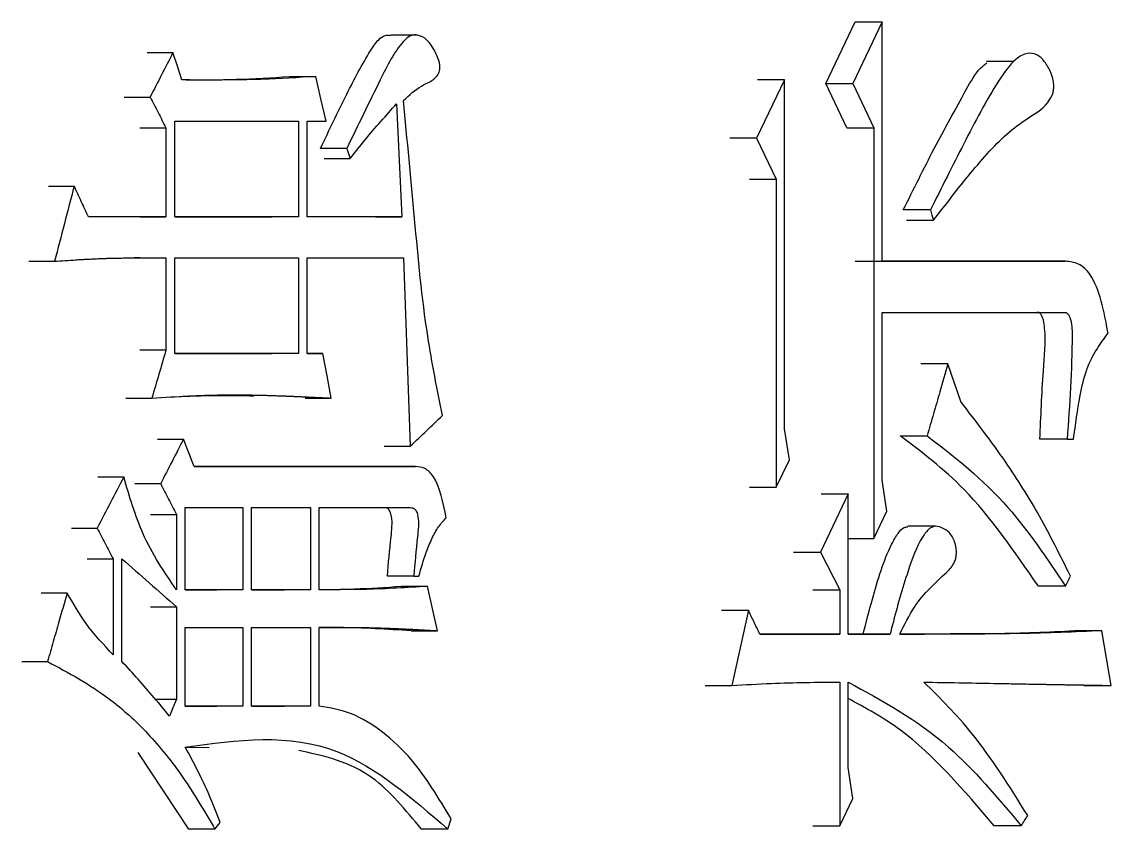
# Model space of a CAD drawing. Header units: millimetres. Extents: x 2687 to 4367, y 1046 to 2234.
# Drawn here: x 3496.146 to 3499.592, y 1381.124 to 1383.677 of the extents above; entities that cross this region are included whole.
import ezdxf

# ---------------------------------------------------------------- set-up
doc = ezdxf.new("R2010")
doc.units = ezdxf.units.MM

msp = doc.modelspace()

# ---------------------------------------------------------------- linework, layer by layer
at = {"color": 7, "linetype": 'Continuous', "lineweight": 25}
for p, q in [((3498.6894, 1383.4823), (3498.7814, 1383.6771)), ((3498.8667, 1383.6771), (3498.7746, 1383.4823)), ((3498.7814, 1383.6771), (3498.8667, 1383.6771)), ((3498.8667, 1382.9198), (3498.8667, 1383.6771)), ((3497.3963, 1383.6351), (3497.3126, 1383.6351)), ((3496.5421, 1383.5797), (3496.6242, 1383.5797)), ((3499.2836, 1383.5515), (3499.1972, 1383.5515)), ((3496.9929, 1383.504), (3497.0759, 1383.504)), ((3498.5582, 1383.4932), (3498.4701, 1383.3093)), ((3498.5582, 1383.4932), (3498.4733, 1383.4932)), ((3498.6894, 1383.4823), (3498.7746, 1383.4823)), ((3498.7559, 1383.3417), (3498.6894, 1383.4823)), ((3498.7746, 1383.4823), (3498.8412, 1383.3417)), ((3496.47, 1383.439), (3496.5519, 1383.439)), ((3496.5199, 1383.3417), (3496.602, 1383.3417)), ((3496.602, 1383.3417), (3496.602, 1383.0604)), ((3496.6297, 1383.0604), (3496.6297, 1383.3633)), ((3496.6297, 1383.3633), (3497.0211, 1383.3633)), ((3497.0211, 1383.3633), (3497.0211, 1383.0604)), ((3497.0485, 1383.3633), (3497.1086, 1383.3633)), ((3497.0485, 1383.0604), (3497.0485, 1383.3633)), ((3498.7559, 1383.3417), (3498.8412, 1383.3417)), ((3498.8412, 1383.3417), (3498.8412, 1382.0436)), ((3498.4701, 1383.3093), (3498.3853, 1383.3093)), ((3498.4701, 1383.3093), (3498.5323, 1383.1795)), ((3497.1741, 1383.2768), (3497.0912, 1383.2768)), ((3497.1741, 1383.2768), (3497.185, 1383.2443)), ((3497.1021, 1383.2443), (3497.185, 1383.2443)), ((3498.4475, 1383.1795), (3498.5323, 1383.1795)), ((3496.2301, 1383.1578), (3496.3118, 1383.1578)), ((3499.0196, 1383.082), (3498.9341, 1383.082)), ((3496.602, 1383.0604), (3496.3566, 1383.0604)), ((3496.5199, 1383.0604), (3496.602, 1383.0604)), ((3497.0211, 1383.0604), (3496.6297, 1383.0604)), ((3496.6297, 1383.0604), (3496.9382, 1383.0604)), ((3497.0211, 1383.0604), (3496.9385, 1383.0604)), ((3497.3478, 1383.0605), (3497.0485, 1383.0604)), ((3497.2647, 1383.0605), (3497.3478, 1383.0605)), ((3498.9443, 1383.0496), (3499.0298, 1383.0496)), ((3496.5196, 1382.9306), (3496.5014, 1382.9306)), ((3496.602, 1382.9306), (3496.602, 1382.6386)), ((3496.6297, 1382.6278), (3496.6297, 1382.9306)), ((3496.6297, 1382.9306), (3497.0211, 1382.9306)), ((3497.0211, 1382.9306), (3497.0211, 1382.6278)), ((3497.0485, 1382.9306), (3497.3533, 1382.9306)), ((3497.0485, 1382.6278), (3497.0485, 1382.9306)), ((3496.1685, 1382.9198), (3496.25, 1382.9198)), ((3498.7814, 1382.9198), (3499.3614, 1382.9199)), ((3499.4474, 1382.9199), (3498.8667, 1382.9198)), ((3499.3614, 1382.9199), (3499.4474, 1382.9199)), ((3498.8667, 1382.2275), (3498.8667, 1382.7576)), ((3498.8667, 1382.7576), (3499.4425, 1382.7576)), ((3499.3564, 1382.7576), (3499.4425, 1382.7576)), ((3496.602, 1382.6386), (3496.5199, 1382.6386)), ((3497.0211, 1382.6278), (3496.6297, 1382.6278)), ((3496.6297, 1382.6278), (3496.9382, 1382.6278)), ((3497.0211, 1382.6278), (3496.9385, 1382.6278)), ((3497.0977, 1382.6278), (3497.0485, 1382.6278)), ((3497.0485, 1382.6278), (3497.0977, 1382.6278)), ((3499.0754, 1382.5953), (3498.9898, 1382.5953)), ((3499.1159, 1382.4763), (3499.0754, 1382.5953)), ((3496.4755, 1382.4871), (3496.5575, 1382.4871)), ((3497.0422, 1382.4871), (3497.125, 1382.4871)), ((3498.5737, 1382.2924), (3498.5582, 1382.3898)), ((3496.5753, 1382.3573), (3496.6575, 1382.3573)), ((3498.9239, 1382.3681), (3499.0094, 1382.3681)), ((3499.4524, 1382.3574), (3499.3664, 1382.3574)), ((3499.4524, 1382.3574), (3499.4724, 1382.3574)), ((3497.2917, 1382.3357), (3497.3749, 1382.3357)), ((3498.5323, 1382.2059), (3498.5737, 1382.2924)), ((3497.3911, 1382.2708), (3496.6907, 1382.2708)), ((3496.6907, 1382.2708), (3497.3077, 1382.2708)), ((3497.3078, 1382.2708), (3497.3911, 1382.2708)), ((3496.3865, 1382.2383), (3496.4683, 1382.2383)), ((3496.5033, 1382.2167), (3496.5853, 1382.2167)), ((3498.4475, 1382.2059), (3498.5323, 1382.2059)), ((3498.8821, 1382.1302), (3498.8667, 1382.2275)), ((3498.7592, 1382.1843), (3498.6717, 1382.0004)), ((3498.674, 1382.1843), (3498.7592, 1382.1843)), ((3498.7592, 1381.7408), (3498.7592, 1382.1843)), ((3496.663, 1381.8814), (3496.663, 1382.141)), ((3496.663, 1382.141), (3496.8454, 1382.141)), ((3496.8454, 1382.141), (3496.8454, 1381.8814)), ((3496.8729, 1381.8814), (3496.8729, 1382.141)), ((3496.8729, 1382.141), (3497.0594, 1382.141)), ((3497.0594, 1382.141), (3497.0594, 1381.8814)), ((3497.0868, 1382.141), (3497.3749, 1382.141)), ((3497.0868, 1381.8814), (3497.0868, 1382.141)), ((3496.5532, 1382.1193), (3496.6353, 1382.1193)), ((3496.6353, 1382.1193), (3496.6353, 1381.8813)), ((3498.8412, 1382.0436), (3498.8821, 1382.1302)), ((3496.3028, 1382.0761), (3496.3846, 1382.0761)), ((3499.0344, 1382.0818), (3498.9484, 1382.0818)), ((3498.7592, 1382.0436), (3498.8412, 1382.0436)), ((3498.5867, 1382.0004), (3498.6717, 1382.0004)), ((3498.6717, 1382.0004), (3498.7335, 1381.8814)), ((3496.3531, 1381.9787), (3496.4349, 1381.9787)), ((3496.4349, 1381.9787), (3496.4349, 1381.6758)), ((3496.4628, 1381.6542), (3496.4628, 1381.9787)), ((3497.3857, 1381.9246), (3497.3025, 1381.9246)), ((3497.3857, 1381.9246), (3497.4019, 1381.9246)), ((3499.4474, 1381.8922), (3499.4624, 1381.9247)), ((3496.2893, 1381.8706), (3496.2077, 1381.8706)), ((3496.8454, 1381.8814), (3496.663, 1381.8814)), ((3496.663, 1381.8814), (3496.7627, 1381.8814)), ((3496.8454, 1381.8814), (3496.763, 1381.8814)), ((3497.0594, 1381.8814), (3496.8729, 1381.8814)), ((3496.8729, 1381.8814), (3496.9765, 1381.8814)), ((3497.0594, 1381.8814), (3496.9767, 1381.8814)), ((3497.3455, 1381.8922), (3497.4289, 1381.8922)), ((3498.6484, 1381.8814), (3498.7335, 1381.8814)), ((3498.7335, 1381.8814), (3498.7335, 1381.7408)), ((3499.4474, 1381.8922), (3499.3614, 1381.8922)), ((3496.5532, 1381.8273), (3496.6353, 1381.8273)), ((3496.6353, 1381.8273), (3496.6353, 1381.5352)), ((3498.3594, 1381.8165), (3498.4441, 1381.8165)), ((3498.4441, 1381.8165), (3498.392, 1381.5785)), ((3496.663, 1381.5136), (3496.663, 1381.7624)), ((3496.663, 1381.7624), (3496.8454, 1381.7624)), ((3496.8454, 1381.7624), (3496.8454, 1381.5136)), ((3496.8729, 1381.5136), (3496.8729, 1381.7624)), ((3496.8729, 1381.7624), (3497.0594, 1381.7624)), ((3497.0594, 1381.7624), (3497.0594, 1381.5136)), ((3497.0868, 1381.5135), (3497.0868, 1381.7624)), ((3497.378, 1381.7516), (3497.4613, 1381.7516)), ((3498.7335, 1381.7408), (3498.4804, 1381.7408)), ((3498.4804, 1381.7408), (3498.6484, 1381.7408)), ((3498.6484, 1381.7408), (3498.7335, 1381.7408)), ((3498.8923, 1381.7408), (3498.7592, 1381.7408)), ((3498.7592, 1381.7408), (3498.8069, 1381.7408)), ((3498.8069, 1381.7408), (3498.8923, 1381.7408)), ((3499.5619, 1381.7516), (3499.4757, 1381.7516)), ((3499.5916, 1381.5785), (3499.5619, 1381.7516)), ((3496.146, 1381.6542), (3496.2275, 1381.6542)), ((3498.7335, 1381.5893), (3498.7335, 1381.135)), ((3498.7592, 1381.3189), (3498.7592, 1381.5892)), ((3498.3074, 1381.5785), (3498.392, 1381.5785)), ((3499.5054, 1381.5785), (3499.5916, 1381.5785)), ((3496.5689, 1381.5352), (3496.6353, 1381.5352)), ((3496.8454, 1381.5136), (3496.663, 1381.5136)), ((3496.663, 1381.5136), (3496.7627, 1381.5136)), ((3496.8454, 1381.5136), (3496.763, 1381.5136)), ((3497.0594, 1381.5136), (3496.8729, 1381.5136)), ((3496.8729, 1381.5136), (3496.9765, 1381.5136)), ((3497.0594, 1381.5136), (3496.9767, 1381.5136)), ((3496.7388, 1381.3815), (3496.6636, 1381.3826)), ((3496.6745, 1381.1241), (3496.5136, 1381.3671)), ((3498.7746, 1381.2215), (3498.7592, 1381.3189)), ((3498.7335, 1381.135), (3498.7746, 1381.2215)), ((3496.7571, 1381.1241), (3496.7737, 1381.1458)), ((3497.4937, 1381.1244), (3497.5044, 1381.1566)), ((3497.4937, 1381.1244), (3497.4104, 1381.1244)), ((3498.6484, 1381.135), (3498.7335, 1381.135)), ((3499.3073, 1381.1349), (3499.2214, 1381.1349))]:
    msp.add_line(p, q, dxfattribs=at)
at = {"color": 7, "linetype": 'Continuous', "lineweight": 25, "flags": 128}
for points in [[(3496.6519, 1383.4931), (3496.6381, 1383.5364), (3496.6242, 1383.5797)], [(3497.1086, 1383.3633), (3497.0922, 1383.4336), (3497.0759, 1383.504)], [(3498.5582, 1382.3898), (3498.5582, 1382.8598), (3498.5582, 1383.4932)], [(3497.3316, 1383.4174), (3497.3397, 1383.2389), (3497.3478, 1383.0605)], [(3498.5323, 1383.1795), (3498.5323, 1382.7095), (3498.5323, 1382.2059)], [(3499.0196, 1383.082), (3499.0247, 1383.0658), (3499.0298, 1383.0496)], [(3497.3533, 1382.9306), (3497.3641, 1382.6332), (3497.3749, 1382.3357)], [(3497.125, 1382.4871), (3497.1114, 1382.5574), (3497.0977, 1382.6278)], [(3497.4613, 1381.7516), (3497.4451, 1381.8219), (3497.4289, 1381.8922)], [(3496.6353, 1381.5352), (3496.6242, 1381.5082), (3496.6131, 1381.4811)], [(3496.7571, 1381.1241), (3496.7265, 1381.1241), (3496.7005, 1381.1241), (3496.6745, 1381.1241)]]:
    msp.add_lwpolyline(points, dxfattribs=at)
at = {"color": 7, "linetype": 'Continuous', "lineweight": 25}
for points, knots in [([(3497.091, 1383.2768), (3497.1182, 1383.3345), (3497.1687, 1383.4412), (3497.2298, 1383.557), (3497.2711, 1383.6195), (3497.2938, 1383.636), (3497.3069, 1383.6346), (3497.3125, 1383.634)], [0, 0, 0, 0, 0.413641, 0.765896, 0.87196, 0.944962, 1, 1, 1, 1]), ([(3497.3532, 1383.4283), (3497.3718, 1383.4455), (3497.3986, 1383.4704), (3497.4366, 1383.4862), (3497.4565, 1383.4997), (3497.4658, 1383.5168), (3497.4683, 1383.526), (3497.4688, 1383.5366), (3497.4657, 1383.5543), (3497.4529, 1383.5858), (3497.4312, 1383.6206), (3497.4008, 1383.6367), (3497.3741, 1383.6358), (3497.3294, 1383.5931), (3497.2657, 1383.4655), (3497.2091, 1383.349), (3497.1741, 1383.2768)], [0, 0, 0, 0, 0.1163694, 0.168042, 0.220216, 0.2320255, 0.2417044, 0.2514329, 0.2643518, 0.2983395, 0.3719931, 0.4226498, 0.4733244, 0.5179752, 0.7012967, 1, 1, 1, 1]), ([(3496.6242, 1383.5797), (3496.6122, 1383.5562), (3496.5881, 1383.5094), (3496.564, 1383.4625), (3496.5519, 1383.439)], [0, 0, 0, 0, 0.4999991, 1, 1, 1, 1]), ([(3499.0298, 1383.0496), (3499.0685, 1383.0999), (3499.1461, 1383.2006), (3499.2473, 1383.3153), (3499.3338, 1383.3774), (3499.3835, 1383.4054), (3499.4052, 1383.4448), (3499.4095, 1383.4598), (3499.4104, 1383.4756), (3499.4079, 1383.4956), (3499.3988, 1383.5236), (3499.3811, 1383.5534), (3499.3558, 1383.5764), (3499.3237, 1383.5802), (3499.2808, 1383.5559), (3499.2116, 1383.4584), (3499.1249, 1383.2918), (3499.0548, 1383.1521), (3499.0196, 1383.082)], [0, 0, 0, 0, 0.1458904, 0.2918477, 0.3649261, 0.4381404, 0.4497084, 0.4574875, 0.4653247, 0.4747758, 0.4903238, 0.5180258, 0.5474199, 0.5770634, 0.6172548, 0.685721, 0.8425064, 1, 1, 1, 1]), ([(3498.9341, 1383.082), (3498.9664, 1383.1475), (3499.0311, 1383.2786), (3499.1127, 1383.4252), (3499.1669, 1383.5236), (3499.1914, 1383.5419), (3499.1982, 1383.547)], [0, 0, 0, 0, 0.389775, 0.779602, 0.939318, 1, 1, 1, 1]), ([(3497.0759, 1383.504), (3497.0194, 1383.5006), (3496.9594, 1383.4969), (3496.8956, 1383.4949), (3496.8849, 1383.4946), (3496.8708, 1383.4943), (3496.8565, 1383.494), (3496.8423, 1383.4937), (3496.8317, 1383.4935), (3496.8175, 1383.4933), (3496.8032, 1383.4932), (3496.789, 1383.4931), (3496.7801, 1383.493), (3496.773, 1383.493), (3496.7676, 1383.493), (3496.7623, 1383.493), (3496.7552, 1383.4929), (3496.748, 1383.4929), (3496.7409, 1383.4929), (3496.7355, 1383.4929), (3496.7284, 1383.4929), (3496.7213, 1383.4929), (3496.7141, 1383.4929), (3496.7088, 1383.4929), (3496.7016, 1383.493), (3496.6945, 1383.493), (3496.6874, 1383.493), (3496.682, 1383.493), (3496.6775, 1383.493), (3496.6731, 1383.4931), (3496.6695, 1383.4931), (3496.6659, 1383.4931), (3496.6632, 1383.4931), (3496.6606, 1383.4931), (3496.6568, 1383.4931), (3496.6539, 1383.4931), (3496.6519, 1383.4931)], [0, 0, 0, 0, 0.401959, 0.427081, 0.452203, 0.477325, 0.527569, 0.552691, 0.577813, 0.602935, 0.653179, 0.678301, 0.703423, 0.715984, 0.728545, 0.741106, 0.753667, 0.778789, 0.791351, 0.803912, 0.816473, 0.841595, 0.854156, 0.866717, 0.879278, 0.9044, 0.916961, 0.929522, 0.942083, 0.948363, 0.960924, 0.967205, 0.973485, 0.979766, 0.986046, 1, 1, 1, 1]), ([(3496.6662, 1383.4931), (3496.7191, 1383.4934), (3496.8285, 1383.4939), (3496.9369, 1383.5005), (3496.9929, 1383.504)], [0, 0, 0, 0, 0.483059, 1, 1, 1, 1]), ([(3496.5519, 1383.439), (3496.5603, 1383.4228), (3496.577, 1383.3904), (3496.5936, 1383.3579), (3496.602, 1383.3417)], [0, 0, 0, 0, 0.5, 1, 1, 1, 1]), ([(3497.185, 1383.2443), (3497.2005, 1383.2645), (3497.232, 1383.3053), (3497.2812, 1383.3624), (3497.3148, 1383.3991), (3497.3316, 1383.4174)], [0, 0, 0, 0, 0.32693, 0.663295, 1, 1, 1, 1]), ([(3497.4766, 1382.4322), (3497.4598, 1382.5151), (3497.4191, 1382.7168), (3497.3887, 1383.0547), (3497.3651, 1383.3037), (3497.3532, 1383.4282)], [0, 0, 0, 0, 0.258422, 0.628983, 1, 1, 1, 1]), ([(3496.3118, 1383.1578), (3496.3015, 1383.1181), (3496.2809, 1383.0388), (3496.2603, 1382.9595), (3496.25, 1382.9198)], [0, 0, 0, 0, 0.499999, 1, 1, 1, 1]), ([(3496.3566, 1383.0604), (3496.3491, 1383.0767), (3496.3342, 1383.1091), (3496.3192, 1383.1416), (3496.3118, 1383.1578)], [0, 0, 0, 0, 0.500001, 1, 1, 1, 1]), ([(3496.25, 1382.9198), (3496.2723, 1382.9214), (3496.3001, 1382.9234), (3496.3306, 1382.9253), (3496.3403, 1382.9259), (3496.3472, 1382.9263), (3496.357, 1382.9268), (3496.3681, 1382.9273), (3496.3791, 1382.9278), (3496.3902, 1382.9283), (3496.4013, 1382.9287), (3496.4124, 1382.9291), (3496.4235, 1382.9294), (3496.4345, 1382.9297), (3496.4456, 1382.9299), (3496.4539, 1382.9301), (3496.4622, 1382.9302), (3496.4705, 1382.9303), (3496.4788, 1382.9304), (3496.4857, 1382.9305), (3496.4912, 1382.9305), (3496.4954, 1382.9306), (3496.5009, 1382.9306), (3496.5064, 1382.9306), (3496.5119, 1382.9307), (3496.5175, 1382.9307), (3496.523, 1382.9307), (3496.5285, 1382.9307), (3496.534, 1382.9307), (3496.5395, 1382.9307), (3496.5451, 1382.9307), (3496.5506, 1382.9307), (3496.5561, 1382.9307), (3496.5616, 1382.9307), (3496.5671, 1382.9307), (3496.5726, 1382.9307), (3496.5781, 1382.9307), (3496.5837, 1382.9307), (3496.5892, 1382.9307), (3496.5957, 1382.9307), (3496.5995, 1382.9306), (3496.602, 1382.9306)], [0, 0, 0, 0, 0.188751, 0.235938, 0.259532, 0.271329, 0.294923, 0.342111, 0.365705, 0.389298, 0.436486, 0.46008, 0.483674, 0.530861, 0.554455, 0.578049, 0.601643, 0.625237, 0.648831, 0.672424, 0.684221, 0.696018, 0.707815, 0.731409, 0.743206, 0.755003, 0.778597, 0.790394, 0.80219, 0.825784, 0.837581, 0.849378, 0.872972, 0.884769, 0.896566, 0.92016, 0.931957, 0.943753, 0.967347, 0.979144, 1, 1, 1, 1]), ([(3499.5817, 1382.6927), (3499.5752, 1382.7272), (3499.5625, 1382.7951), (3499.5314, 1382.8781), (3499.4884, 1382.9158), (3499.4611, 1382.9185), (3499.4474, 1382.9199)], [0, 0, 0, 0, 0.291823, 0.574939, 0.78881, 1, 1, 1, 1]), ([(3499.3664, 1382.3574), (3499.3691, 1382.4291), (3499.3735, 1382.5458), (3499.3859, 1382.6725), (3499.3788, 1382.7301), (3499.374, 1382.7447), (3499.3692, 1382.7534), (3499.3642, 1382.7576), (3499.3598, 1382.7585), (3499.3576, 1382.7578), (3499.3564, 1382.7574)], [0, 0, 0, 0, 0.504472, 0.820051, 0.880672, 0.910958, 0.94026, 0.968978, 0.983953, 1, 1, 1, 1]), ([(3499.4425, 1382.7574), (3499.4441, 1382.7579), (3499.4473, 1382.7587), (3499.4526, 1382.7561), (3499.4578, 1382.7496), (3499.4636, 1382.7357), (3499.4677, 1382.7137), (3499.4682, 1382.5848), (3499.46, 1382.4665), (3499.4524, 1382.3574)], [0, 0, 0, 0, 0.022685, 0.043674, 0.07363, 0.104665, 0.167541, 0.232295, 1, 1, 1, 1]), ([(3499.4724, 1382.3574), (3499.4786, 1382.4036), (3499.4889, 1382.4794), (3499.5115, 1382.5798), (3499.5449, 1382.6429), (3499.5695, 1382.6762), (3499.5817, 1382.6927)], [0, 0, 0, 0, 0.348609, 0.571047, 0.787247, 1, 1, 1, 1]), ([(3499.0754, 1382.5953), (3499.0669, 1382.566), (3499.0516, 1382.5134), (3499.0296, 1382.4377), (3499.0161, 1382.3913), (3499.0094, 1382.3681)], [0, 0, 0, 0, 0.387829, 0.693915, 1, 1, 1, 1]), ([(3496.5575, 1382.4871), (3496.5965, 1382.4896), (3496.6379, 1382.4922), (3496.6804, 1382.4942), (3496.6852, 1382.4945), (3496.6889, 1382.4946), (3496.6937, 1382.4948), (3496.6986, 1382.495), (3496.7034, 1382.4952), (3496.7071, 1382.4954), (3496.7119, 1382.4956), (3496.7168, 1382.4957), (3496.7216, 1382.4959), (3496.7253, 1382.496), (3496.7289, 1382.4961), (3496.7338, 1382.4963), (3496.7386, 1382.4964), (3496.7434, 1382.4965), (3496.7471, 1382.4966), (3496.7519, 1382.4968), (3496.7568, 1382.4969), (3496.7616, 1382.497), (3496.7653, 1382.497), (3496.7725, 1382.4972), (3496.7979, 1382.4975), (3496.8233, 1382.4976), (3496.8451, 1382.4974), (3496.8487, 1382.4974), (3496.8535, 1382.4973), (3496.8584, 1382.4973), (3496.8632, 1382.4972), (3496.8668, 1382.4972), (3496.8717, 1382.4971), (3496.8765, 1382.497), (3496.8813, 1382.4969), (3496.8849, 1382.4969), (3496.8885, 1382.4968), (3496.8934, 1382.4967), (3496.8982, 1382.4966), (3496.903, 1382.4965), (3496.9066, 1382.4964), (3496.9114, 1382.4962), (3496.9163, 1382.4961), (3496.9211, 1382.496), (3496.9247, 1382.4959), (3496.9283, 1382.4958), (3496.9331, 1382.4956), (3496.9379, 1382.4955), (3496.9428, 1382.4953), (3496.9464, 1382.4952), (3496.9512, 1382.495), (3496.956, 1382.4948), (3496.9608, 1382.4947), (3496.9644, 1382.4945), (3496.9692, 1382.4944), (3496.974, 1382.4942), (3496.9789, 1382.494), (3496.9825, 1382.4938), (3496.9861, 1382.4937), (3496.9909, 1382.4935), (3496.9957, 1382.4933), (3497.0005, 1382.4931), (3497.0041, 1382.493), (3497.0089, 1382.4927), (3497.0137, 1382.4925), (3497.0185, 1382.4923), (3497.0221, 1382.4922), (3497.0257, 1382.492), (3497.0305, 1382.4918), (3497.0353, 1382.4916), (3497.0401, 1382.4913), (3497.0437, 1382.4912), (3497.0485, 1382.4909), (3497.0533, 1382.4907), (3497.0581, 1382.4905), (3497.0617, 1382.4903), (3497.0653, 1382.4901), (3497.0701, 1382.4899), (3497.0749, 1382.4897), (3497.0796, 1382.4894), (3497.0832, 1382.4893), (3497.088, 1382.489), (3497.0928, 1382.4888), (3497.0976, 1382.4885), (3497.1012, 1382.4884), (3497.1048, 1382.4882), (3497.1096, 1382.4879), (3497.1144, 1382.4877), (3497.1199, 1382.4874), (3497.123, 1382.4872), (3497.125, 1382.4871)], [0, 0, 0, 0, 0.204304, 0.217073, 0.223457, 0.229841, 0.236226, 0.248995, 0.255379, 0.261764, 0.268148, 0.280917, 0.287302, 0.293686, 0.300071, 0.306455, 0.319224, 0.325609, 0.331993, 0.338378, 0.351147, 0.357531, 0.363915, 0.3703, 0.395838, 0.497991, 0.504375, 0.51076, 0.517144, 0.529913, 0.536298, 0.542682, 0.549067, 0.561836, 0.56822, 0.574605, 0.580989, 0.587374, 0.600143, 0.606527, 0.612912, 0.619296, 0.632065, 0.638449, 0.644834, 0.651218, 0.657603, 0.670372, 0.676756, 0.683141, 0.689525, 0.702294, 0.708679, 0.715063, 0.721448, 0.734217, 0.740601, 0.746986, 0.75337, 0.759755, 0.772523, 0.778908, 0.785292, 0.791677, 0.804446, 0.81083, 0.817215, 0.823599, 0.829984, 0.842753, 0.849137, 0.855522, 0.861906, 0.874675, 0.88106, 0.887444, 0.893828, 0.900213, 0.912982, 0.919366, 0.925751, 0.932135, 0.944904, 0.951289, 0.957673, 0.964058, 0.970442, 0.983211, 0.989596, 1, 1, 1, 1]), ([(3496.646, 1382.4924), (3496.6519, 1382.4927), (3496.6732, 1382.4937), (3496.7919, 1382.4968), (3496.8476, 1382.4954), (3496.8797, 1382.4946)], [0, 0, 0, 0, 0.138746, 0.50373, 1, 1, 1, 1]), ([(3499.4624, 1381.9247), (3499.4305, 1381.9891), (3499.3668, 1382.1179), (3499.2503, 1382.3014), (3499.1639, 1382.4139), (3499.1159, 1382.4763)], [0, 0, 0, 0, 0.30776, 0.615622, 1, 1, 1, 1]), ([(3497.3749, 1382.3357), (3497.3919, 1382.3518), (3497.4258, 1382.3839), (3497.4597, 1382.4161), (3497.4766, 1382.4322)], [0, 0, 0, 0, 0.499999, 1, 1, 1, 1]), ([(3496.6575, 1382.3573), (3496.6454, 1382.3339), (3496.6214, 1382.287), (3496.5973, 1382.2401), (3496.5853, 1382.2167)], [0, 0, 0, 0, 0.499999, 1, 1, 1, 1]), ([(3496.6907, 1382.2708), (3496.6852, 1382.2852), (3496.6741, 1382.314), (3496.663, 1382.3429), (3496.6575, 1382.3573)], [0, 0, 0, 0, 0.499999, 1, 1, 1, 1]), ([(3499.3614, 1381.8922), (3499.2855, 1382.0021), (3499.1509, 1382.1973), (3498.9929, 1382.3162), (3498.9239, 1382.3681)], [0, 0, 0, 0, 0.563236, 1, 1, 1, 1]), ([(3499.0094, 1382.3681), (3499.0972, 1382.3003), (3499.2549, 1382.1783), (3499.3883, 1381.9801), (3499.4474, 1381.8922)], [0, 0, 0, 0, 0.556366, 1, 1, 1, 1]), ([(3497.4883, 1382.1085), (3497.4785, 1382.1574), (3497.4652, 1382.2245), (3497.4217, 1382.2685), (3497.4013, 1382.27), (3497.3911, 1382.2708)], [0, 0, 0, 0, 0.574728, 0.788861, 1, 1, 1, 1]), ([(3496.4683, 1382.2383), (3496.4544, 1382.2112), (3496.4265, 1382.1572), (3496.3985, 1382.1031), (3496.3846, 1382.0761)], [0, 0, 0, 0, 0.499999, 1, 1, 1, 1]), ([(3496.6353, 1381.8813), (3496.597, 1381.9369), (3496.5279, 1382.0369), (3496.4867, 1382.1763), (3496.4683, 1382.2383)], [0, 0, 0, 0, 0.5548825, 1, 1, 1, 1]), ([(3496.5853, 1382.2167), (3496.5936, 1382.2005), (3496.6103, 1382.168), (3496.6269, 1382.1356), (3496.6353, 1382.1193)], [0, 0, 0, 0, 0.499999, 1, 1, 1, 1]), ([(3497.3023, 1381.9246), (3497.3058, 1381.9652), (3497.3112, 1382.0269), (3497.3196, 1382.098), (3497.312, 1382.1277), (3497.3038, 1382.1402), (3497.2962, 1382.1407), (3497.2915, 1382.141)], [0, 0, 0, 0, 0.509608, 0.773823, 0.838368, 0.899921, 1, 1, 1, 1]), ([(3497.3749, 1382.141), (3497.3796, 1382.1407), (3497.3871, 1382.1402), (3497.3954, 1382.1278), (3497.403, 1382.098), (3497.3946, 1382.0269), (3497.3892, 1381.9652), (3497.3857, 1381.9246)], [0, 0, 0, 0, 0.100185, 0.161773, 0.226321, 0.490481, 1, 1, 1, 1]), ([(3497.4019, 1381.9246), (3497.4092, 1381.9498), (3497.4212, 1381.9911), (3497.4424, 1382.0428), (3497.4631, 1382.0816), (3497.4799, 1382.0996), (3497.4883, 1382.1085)], [0, 0, 0, 0, 0.346429, 0.567932, 0.786121, 1, 1, 1, 1]), ([(3496.3846, 1382.0761), (3496.3929, 1382.0598), (3496.4097, 1382.0274), (3496.4265, 1381.9949), (3496.4349, 1381.9787)], [0, 0, 0, 0, 0.499999, 1, 1, 1, 1]), ([(3498.8069, 1381.7408), (3498.8165, 1381.7776), (3498.8422, 1381.8767), (3498.8767, 1381.99), (3498.9152, 1382.0584), (3498.9333, 1382.0789), (3498.9444, 1382.08), (3498.9485, 1382.0805)], [0, 0, 0, 0, 0.274753, 0.74027, 0.857797, 0.948519, 1, 1, 1, 1]), ([(3498.9229, 1381.7408), (3498.9378, 1381.7709), (3498.9794, 1381.855), (3499.0435, 1381.9097), (3499.0892, 1381.9541), (3499.0991, 1381.9755), (3499.1019, 1381.9893), (3499.1021, 1382.0055), (3499.0994, 1382.0235), (3499.0933, 1382.0424), (3499.0812, 1382.0616), (3499.0613, 1382.0754), (3499.0385, 1382.0852), (3499.014, 1382.0752), (3498.9814, 1382.0314), (3498.9424, 1381.9255), (3498.912, 1381.8189), (3498.8947, 1381.7506), (3498.8923, 1381.7408)], [0, 0, 0, 0, 0.11687, 0.3258, 0.377744, 0.393029, 0.405901, 0.418726, 0.438143, 0.45802, 0.48112, 0.522189, 0.572441, 0.606763, 0.655286, 0.785224, 0.968955, 1, 1, 1, 1]), ([(3496.4628, 1381.9787), (3496.4916, 1381.9535), (3496.5492, 1381.903), (3496.6066, 1381.8525), (3496.6353, 1381.8273)], [0, 0, 0, 0, 0.5, 1, 1, 1, 1]), ([(3496.2893, 1381.8705), (3496.2807, 1381.8404), (3496.2661, 1381.7893), (3496.2455, 1381.7172), (3496.2335, 1381.6752), (3496.2275, 1381.6542)], [0, 0, 0, 0, 0.4179448, 0.7089724, 1, 1, 1, 1]), ([(3496.4349, 1381.6758), (3496.4055, 1381.7069), (3496.353, 1381.7625), (3496.3088, 1381.8374), (3496.2893, 1381.8705)], [0, 0, 0, 0, 0.557716, 1, 1, 1, 1]), ([(3497.4289, 1381.8922), (3497.3647, 1381.8881), (3497.2974, 1381.8838), (3497.2281, 1381.8824), (3497.2219, 1381.8823), (3497.2172, 1381.8822), (3497.2126, 1381.8821), (3497.2079, 1381.8821), (3497.2017, 1381.882), (3497.1955, 1381.8819), (3497.1893, 1381.8818), (3497.1847, 1381.8818), (3497.18, 1381.8817), (3497.1754, 1381.8817), (3497.1707, 1381.8816), (3497.1645, 1381.8816), (3497.1583, 1381.8816), (3497.1521, 1381.8815), (3497.1474, 1381.8815), (3497.1428, 1381.8815), (3497.1381, 1381.8815), (3497.1334, 1381.8815), (3497.1272, 1381.8814), (3497.121, 1381.8814), (3497.1148, 1381.8814), (3497.1101, 1381.8814), (3497.1055, 1381.8814), (3497.1008, 1381.8814), (3497.0946, 1381.8814), (3497.0899, 1381.8814), (3497.0868, 1381.8814)], [0, 0, 0, 0, 0.565918, 0.593048, 0.606612, 0.620177, 0.633741, 0.647306, 0.66087, 0.688, 0.701564, 0.715129, 0.728693, 0.742258, 0.755822, 0.769387, 0.796516, 0.810081, 0.823645, 0.83721, 0.850774, 0.864339, 0.877904, 0.905033, 0.918597, 0.932162, 0.945726, 0.959291, 0.972856, 1, 1, 1, 1]), ([(3497.0868, 1381.8817), (3497.0915, 1381.8817), (3497.1287, 1381.8818), (3497.2151, 1381.884), (3497.2964, 1381.8891), (3497.3455, 1381.8922)], [0, 0, 0, 0, 0.054827, 0.428472, 1, 1, 1, 1]), ([(3498.4804, 1381.7408), (3498.4744, 1381.7534), (3498.4623, 1381.7786), (3498.4501, 1381.8039), (3498.4441, 1381.8165)], [0, 0, 0, 0, 0.499999, 1, 1, 1, 1]), ([(3497.0868, 1381.7624), (3497.088, 1381.7624), (3497.0904, 1381.7624), (3497.094, 1381.7624), (3497.0976, 1381.7624), (3497.1006, 1381.7624), (3497.1048, 1381.7624), (3497.109, 1381.7624), (3497.115, 1381.7624), (3497.1198, 1381.7624), (3497.1259, 1381.7624), (3497.1319, 1381.7624), (3497.1379, 1381.7623), (3497.1439, 1381.7623), (3497.1499, 1381.7623), (3497.1559, 1381.7623), (3497.1619, 1381.7623), (3497.1667, 1381.7623), (3497.1727, 1381.7622), (3497.1787, 1381.7622), (3497.1847, 1381.7621), (3497.1907, 1381.7621), (3497.1967, 1381.762), (3497.2027, 1381.762), (3497.2087, 1381.7619), (3497.2147, 1381.7618), (3497.2206, 1381.7618), (3497.2266, 1381.7617), (3497.2314, 1381.7616), (3497.2374, 1381.7615), (3497.2434, 1381.7614), (3497.2494, 1381.7613), (3497.2554, 1381.7611), (3497.2613, 1381.761), (3497.2673, 1381.7608), (3497.2733, 1381.7607), (3497.2781, 1381.7605), (3497.2841, 1381.7604), (3497.29, 1381.7602), (3497.296, 1381.76), (3497.302, 1381.7598), (3497.308, 1381.7595), (3497.3139, 1381.7593), (3497.3199, 1381.7591), (3497.3259, 1381.7588), (3497.3318, 1381.7586), (3497.3378, 1381.7583), (3497.3426, 1381.7581), (3497.3485, 1381.7578), (3497.3545, 1381.7575), (3497.3604, 1381.7572), (3497.3664, 1381.7569), (3497.3724, 1381.7566), (3497.3783, 1381.7563), (3497.3843, 1381.756), (3497.389, 1381.7557), (3497.395, 1381.7554), (3497.4009, 1381.7551), (3497.4081, 1381.7547), (3497.414, 1381.7543), (3497.4199, 1381.754), (3497.4247, 1381.7537), (3497.4306, 1381.7534), (3497.4366, 1381.753), (3497.4425, 1381.7527), (3497.4484, 1381.7523), (3497.4543, 1381.752), (3497.459, 1381.7517), (3497.4613, 1381.7516)], [0, 0, 0, 0, 0.009575, 0.019151, 0.028726, 0.038301, 0.043088, 0.062238, 0.071814, 0.090964, 0.100539, 0.119689, 0.138839, 0.148414, 0.167565, 0.186715, 0.19629, 0.21544, 0.225015, 0.244165, 0.263315, 0.272891, 0.292041, 0.311191, 0.320766, 0.339916, 0.359066, 0.368641, 0.387792, 0.397367, 0.416517, 0.435667, 0.445242, 0.464392, 0.483543, 0.493118, 0.512268, 0.521843, 0.540993, 0.560143, 0.569718, 0.588869, 0.608019, 0.617594, 0.636744, 0.655894, 0.665469, 0.68462, 0.694195, 0.713345, 0.732495, 0.74207, 0.76122, 0.780371, 0.789946, 0.809096, 0.818671, 0.837821, 0.856971, 0.876121, 0.885697, 0.904847, 0.914422, 0.933572, 0.952722, 0.962297, 0.981149, 1, 1, 1, 1]), ([(3497.3778, 1381.7516), (3497.3398, 1381.7539), (3497.2637, 1381.7587), (3497.1667, 1381.7619), (3497.1075, 1381.7619), (3497.0868, 1381.762)], [0, 0, 0, 0, 0.393796, 0.787608, 1, 1, 1, 1]), ([(3499.5619, 1381.7516), (3499.4759, 1381.7478), (3499.3468, 1381.7421), (3499.2054, 1381.742), (3499.1455, 1381.7416), (3499.1236, 1381.7415), (3499.11, 1381.7415), (3499.099, 1381.7414), (3499.0881, 1381.7414), (3499.0771, 1381.7413), (3499.0662, 1381.7413), (3499.058, 1381.7413), (3499.0498, 1381.7412), (3499.0388, 1381.7412), (3499.0278, 1381.7411), (3499.0169, 1381.7411), (3499.0086, 1381.7411), (3498.9977, 1381.741), (3498.9881, 1381.741), (3498.9798, 1381.741), (3498.9757, 1381.741), (3498.9716, 1381.7409), (3498.9661, 1381.7409), (3498.9606, 1381.7409), (3498.9551, 1381.7409), (3498.951, 1381.7409), (3498.9455, 1381.7408), (3498.94, 1381.7408), (3498.9344, 1381.7408), (3498.9292, 1381.7408), (3498.9254, 1381.7408), (3498.9229, 1381.7408)], [0, 0, 0, 0, 0.4081563, 0.61223, 0.6632482, 0.6887574, 0.7142665, 0.727021, 0.7397756, 0.7652847, 0.7780392, 0.7907938, 0.8035483, 0.8163029, 0.841812, 0.8545666, 0.8673211, 0.8800757, 0.9055848, 0.911962, 0.9183393, 0.9247166, 0.9310939, 0.9438484, 0.9502257, 0.956603, 0.9629803, 0.9757348, 0.9821121, 0.9884894, 1, 1, 1, 1]), ([(3498.923, 1381.7411), (3498.9385, 1381.7411), (3499.0395, 1381.7416), (3499.2244, 1381.7408), (3499.3919, 1381.748), (3499.4757, 1381.7516)], [0, 0, 0, 0, 0.082726, 0.541325, 1, 1, 1, 1]), ([(3496.2275, 1381.6542), (3496.294, 1381.6186), (3496.404, 1381.5598), (3496.5462, 1381.4304), (3496.6582, 1381.2919), (3496.724, 1381.1803), (3496.7571, 1381.1241)], [0, 0, 0, 0, 0.335049, 0.554128, 0.775717, 1, 1, 1, 1]), ([(3496.6131, 1381.4811), (3496.5972, 1381.5009), (3496.5648, 1381.5411), (3496.5145, 1381.5984), (3496.48, 1381.6356), (3496.4628, 1381.6542)], [0, 0, 0, 0, 0.325438, 0.662606, 1, 1, 1, 1]), ([(3498.392, 1381.5785), (3498.4335, 1381.581), (3498.5115, 1381.5857), (3498.6253, 1381.5886), (3498.6974, 1381.5891), (3498.7335, 1381.5893)], [0, 0, 0, 0, 0.362921, 0.681445, 1, 1, 1, 1]), ([(3498.7592, 1381.5892), (3498.8677, 1381.5308), (3499.0625, 1381.4257), (3499.2321, 1381.2242), (3499.3073, 1381.1349)], [0, 0, 0, 0, 0.556928, 1, 1, 1, 1]), ([(3499.3274, 1381.1674), (3499.2702, 1381.2588), (3499.1687, 1381.4212), (3499.0508, 1381.5382), (3498.9992, 1381.5893)], [0, 0, 0, 0, 0.562943, 1, 1, 1, 1]), ([(3498.9992, 1381.5893), (3499.0731, 1381.5879), (3499.1516, 1381.5865), (3499.234, 1381.585), (3499.2523, 1381.5846), (3499.2707, 1381.5843), (3499.2889, 1381.584), (3499.3072, 1381.5836), (3499.3255, 1381.5833), (3499.3437, 1381.583), (3499.362, 1381.5826), (3499.3802, 1381.5823), (3499.3984, 1381.582), (3499.4166, 1381.5817), (3499.4347, 1381.5813), (3499.4574, 1381.5809), (3499.4756, 1381.5806), (3499.4937, 1381.5803), (3499.5118, 1381.58), (3499.5277, 1381.5797), (3499.5435, 1381.5794), (3499.5525, 1381.5792), (3499.5616, 1381.5791), (3499.57, 1381.5789), (3499.58, 1381.5787), (3499.5877, 1381.5786), (3499.5916, 1381.5785)], [0, 0, 0, 0, 0.370203, 0.393341, 0.416478, 0.462753, 0.485891, 0.509029, 0.555304, 0.578441, 0.601579, 0.647854, 0.670992, 0.694129, 0.740405, 0.763542, 0.809817, 0.832955, 0.856093, 0.902368, 0.913937, 0.937074, 0.948643, 0.960212, 0.980106, 1, 1, 1, 1]), ([(3499.2214, 1381.1349), (3499.1256, 1381.2475), (3498.9805, 1381.4178), (3498.8152, 1381.5073), (3498.7592, 1381.5377)], [0, 0, 0, 0, 0.660602, 1, 1, 1, 1]), ([(3497.5044, 1381.1566), (3497.4641, 1381.2231), (3497.3982, 1381.332), (3497.2881, 1381.4353), (3497.1896, 1381.4954), (3497.121, 1381.5075), (3497.0868, 1381.5135)], [0, 0, 0, 0, 0.345958, 0.566155, 0.783835, 1, 1, 1, 1]), ([(3496.663, 1381.3838), (3496.8274, 1381.4065), (3497.121, 1381.4469), (3497.3798, 1381.223), (3497.4937, 1381.1244)], [0, 0, 0, 0, 0.559704, 1, 1, 1, 1]), ([(3496.7737, 1381.1458), (3496.7626, 1381.1742), (3496.7405, 1381.2306), (3496.7031, 1381.3095), (3496.6764, 1381.359), (3496.663, 1381.3838)], [0, 0, 0, 0, 0.33532, 0.667027, 1, 1, 1, 1]), ([(3497.4102, 1381.1244), (3497.3601, 1381.185), (3497.2437, 1381.3259), (3497.1025, 1381.3557), (3497.0221, 1381.3727)], [0, 0, 0, 0, 0.4300225, 1, 1, 1, 1]), ([(3499.3073, 1381.135), (3499.3107, 1381.1404), (3499.3174, 1381.1512), (3499.324, 1381.162), (3499.3274, 1381.1674)], [0, 0, 0, 0, 0.5, 1, 1, 1, 1])]:
    msp.add_open_spline(points, degree=3, knots=knots, dxfattribs=at)
msp.add_open_spline([(3496.602, 1382.6386), (3496.5946, 1382.6133), (3496.5797, 1382.5628), (3496.5649, 1382.5124), (3496.5575, 1382.4871)], degree=3, dxfattribs=at)

doc.saveas('drawing.dxf')
